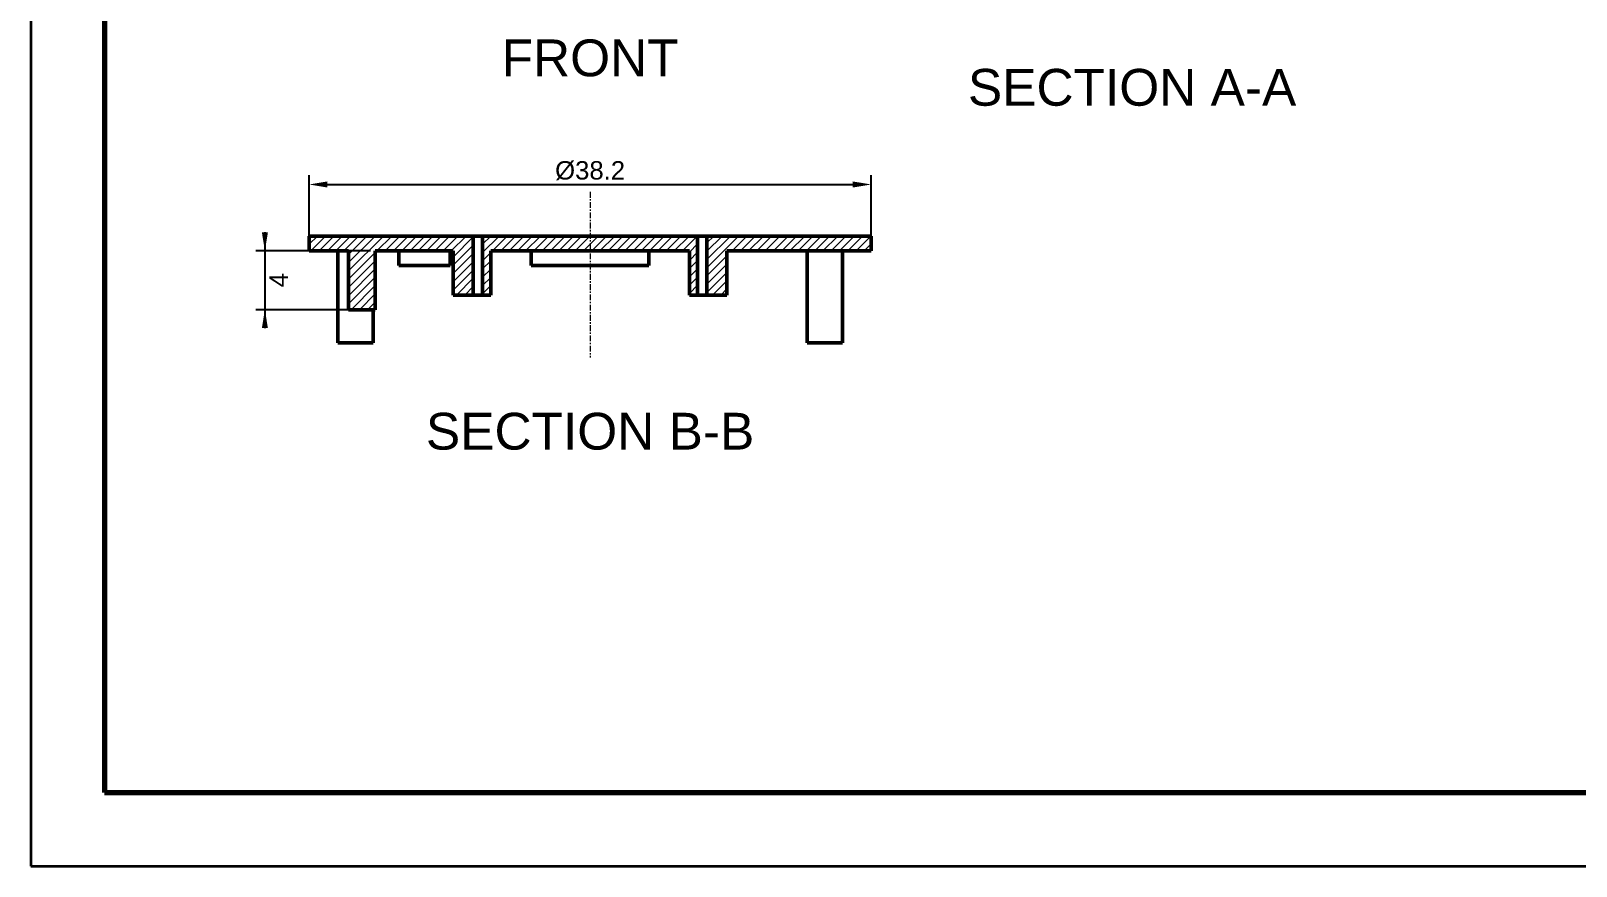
# Model space of a CAD drawing. Header units: millimetres. Extents: x 0 to 900, y 0 to 148.
# Drawn here: x 460 to 565, y 0 to 56.7 of the extents above; entities that cross this region are included whole.
import ezdxf
from ezdxf.enums import TextEntityAlignment as Align

# ---------------------------------------------------------------- set-up
doc = ezdxf.new("R2010")
doc.units = ezdxf.units.MM
doc.header["$LTSCALE"] = 0.125
doc.linetypes.add('CENTER', pattern=[5.08, 3.175, -0.635, 0.635, -0.635])
for name, color, linetype, lineweight in [('CENTER', 7, 'CENTER', 18), ('DIM', 7, 'Continuous', 18), ('FRAME', 7, 'Continuous', 70), ('SECTION_HATCH', 8, 'Continuous', 13), ('TEXT', 7, 'Continuous', 25), ('TITLE', 7, 'Continuous', 35), ('VISIBLE', 7, 'Continuous', 50)]:
    doc.layers.add(name, color=color, linetype=linetype, lineweight=lineweight)
doc.styles.add('LiberationSans', font='LiberationSans-Regular.ttf')
doc.dimstyles.new('ISO', dxfattribs={"dimscale": 0.5, "dimtxt": 2.5, "dimasz": 2.5, "dimexe": 1.25, "dimexo": 0.625, "dimtad": 1, "dimdsep": 46, "dimtxsty": 'LiberationSans', "dimcen": 0, "dimazin": 3, "dimtfac": 1, "dimtmove": 0, "dimatfit": 3})

msp = doc.modelspace()

# ---------------------------------------------------------------- hatches: boundary and pattern name
at = {"layer": 'SECTION_HATCH'}
h = msp.add_hatch(dxfattribs=at)
h.set_pattern_fill('ANSI31', scale=0.125)
h.paths.add_polyline_path([(478.9, 41.8), (478.9, 41.85), (478.9, 41.9), (478.9, 41.95), (478.9, 42), (478.9, 42.05), (478.9, 42.1), (478.9, 42.15), (478.9, 42.2), (478.9, 42.25), (478.9, 42.3), (478.9, 42.35), (478.9, 42.4), (478.9, 42.45), (478.9, 42.5), (478.9, 42.55), (478.9, 42.6), (478.9, 42.65), (478.9, 42.7), (478.9, 42.75), (478.9, 42.8), (478.95, 42.8), (479, 42.8), (479.05, 42.8), (479.1, 42.8), (479.15, 42.8), (479.2, 42.8), (479.25, 42.8), (479.3, 42.8), (479.35, 42.8), (479.4, 42.8), (479.45, 42.8), (479.5, 42.8), (479.55, 42.8), (479.6, 42.8), (479.65, 42.8), (479.7, 42.8), (479.75, 42.8), (479.8, 42.8), (479.85, 42.8), (479.9, 42.8), (479.95, 42.8), (480, 42.8), (480.05, 42.8), (480.1, 42.8), (480.15, 42.8), (480.2, 42.8), (480.25, 42.8), (480.3, 42.8), (480.351, 42.8), (480.401, 42.8), (480.451, 42.8), (480.501, 42.8), (480.551, 42.8), (480.601, 42.8), (480.651, 42.8), (480.701, 42.8), (480.751, 42.8), (480.801, 42.8), (480.851, 42.8), (480.901, 42.8), (480.951, 42.8), (481.001, 42.8), (481.051, 42.8), (481.101, 42.8), (481.151, 42.8), (481.201, 42.8), (481.251, 42.8), (481.301, 42.8), (481.351, 42.8), (481.401, 42.8), (481.451, 42.8), (481.501, 42.8), (481.551, 42.8), (481.601, 42.8), (481.651, 42.8), (481.701, 42.8), (481.751, 42.8), (481.801, 42.8), (481.851, 42.8), (481.901, 42.8), (481.951, 42.8), (482.001, 42.8), (482.051, 42.8), (482.101, 42.8), (482.151, 42.8), (482.201, 42.8), (482.251, 42.8), (482.301, 42.8), (482.351, 42.8), (482.401, 42.8), (482.451, 42.8), (482.501, 42.8), (482.551, 42.8), (482.601, 42.8), (482.651, 42.8), (482.701, 42.8), (482.751, 42.8), (482.801, 42.8), (482.851, 42.8), (482.901, 42.8), (482.951, 42.8), (483.001, 42.8), (483.051, 42.8), (483.101, 42.8), (483.151, 42.8), (483.201, 42.8), (483.251, 42.8), (483.301, 42.8), (483.351, 42.8), (483.401, 42.8), (483.451, 42.8), (483.501, 42.8), (483.551, 42.8), (483.601, 42.8), (483.651, 42.8), (483.701, 42.8), (483.751, 42.8), (483.801, 42.8), (483.851, 42.8), (483.901, 42.8), (483.951, 42.8), (484.001, 42.8), (484.051, 42.8), (484.101, 42.8), (484.151, 42.8), (484.201, 42.8), (484.251, 42.8), (484.301, 42.8), (484.351, 42.8), (484.401, 42.8), (484.451, 42.8), (484.501, 42.8), (484.551, 42.8), (484.601, 42.8), (484.651, 42.8), (484.701, 42.8), (484.751, 42.8), (484.801, 42.8), (484.851, 42.8), (484.901, 42.8), (484.951, 42.8), (485.001, 42.8), (485.051, 42.8), (485.101, 42.8), (485.151, 42.8), (485.201, 42.8), (485.252, 42.8), (485.302, 42.8), (485.352, 42.8), (485.402, 42.8), (485.452, 42.8), (485.502, 42.8), (485.552, 42.8), (485.602, 42.8), (485.652, 42.8), (485.702, 42.8), (485.752, 42.8), (485.802, 42.8), (485.852, 42.8), (485.902, 42.8), (485.952, 42.8), (486.002, 42.8), (486.052, 42.8), (486.102, 42.8), (486.152, 42.8), (486.202, 42.8), (486.252, 42.8), (486.302, 42.8), (486.352, 42.8), (486.402, 42.8), (486.452, 42.8), (486.502, 42.8), (486.552, 42.8), (486.602, 42.8), (486.652, 42.8), (486.702, 42.8), (486.752, 42.8), (486.802, 42.8), (486.852, 42.8), (486.902, 42.8), (486.952, 42.8), (487.002, 42.8), (487.052, 42.8), (487.102, 42.8), (487.152, 42.8), (487.202, 42.8), (487.252, 42.8), (487.302, 42.8), (487.352, 42.8), (487.402, 42.8), (487.452, 42.8), (487.502, 42.8), (487.552, 42.8), (487.602, 42.8), (487.652, 42.8), (487.702, 42.8), (487.752, 42.8), (487.802, 42.8), (487.852, 42.8), (487.902, 42.8), (487.952, 42.8), (488.002, 42.8), (488.052, 42.8), (488.102, 42.8), (488.152, 42.8), (488.202, 42.8), (488.252, 42.8), (488.302, 42.8), (488.352, 42.8), (488.402, 42.8), (488.452, 42.8), (488.502, 42.8), (488.552, 42.8), (488.602, 42.8), (488.652, 42.8), (488.702, 42.8), (488.752, 42.8), (488.802, 42.8), (488.852, 42.8), (488.902, 42.8), (488.952, 42.8), (489.002, 42.8), (489.052, 42.8), (489.102, 42.8), (489.152, 42.8), (489.202, 42.8), (489.252, 42.8), (489.302, 42.8), (489.352, 42.8), (489.402, 42.8), (489.452, 42.8), (489.502, 42.8), (489.552, 42.8), (489.602, 42.8), (489.652, 42.8), (489.702, 42.8), (489.752, 42.8), (489.802, 42.8), (489.852, 42.8), (489.902, 42.8), (489.952, 42.8), (490.002, 42.8), (490.052, 42.8), (490.064, 42.761), (490.064, 42.711), (490.064, 42.661), (490.064, 42.611), (490.064, 42.561), (490.064, 42.511), (490.064, 42.461), (490.064, 42.411), (490.064, 42.361), (490.064, 42.311), (490.064, 42.261), (490.064, 42.211), (490.064, 42.161), (490.064, 42.111), (490.064, 42.061), (490.064, 42.011), (490.064, 41.961), (490.064, 41.911), (490.064, 41.861), (490.064, 41.811), (490.064, 41.761), (490.064, 41.711), (490.064, 41.661), (490.064, 41.611), (490.064, 41.561), (490.064, 41.511), (490.064, 41.461), (490.064, 41.411), (490.064, 41.361), (490.064, 41.311), (490.064, 41.261), (490.064, 41.211), (490.064, 41.161), (490.064, 41.111), (490.064, 41.061), (490.064, 41.011), (490.064, 40.961), (490.064, 40.911), (490.064, 40.861), (490.064, 40.811), (490.064, 40.761), (490.064, 40.711), (490.064, 40.661), (490.064, 40.611), (490.064, 40.561), (490.064, 40.511), (490.064, 40.461), (490.064, 40.411), (490.064, 40.361), (490.064, 40.311), (490.064, 40.261), (490.064, 40.211), (490.064, 40.161), (490.064, 40.111), (490.064, 40.061), (490.064, 40.011), (490.064, 39.961), (490.064, 39.911), (490.064, 39.861), (490.064, 39.811), (490.064, 39.761), (490.064, 39.711), (490.064, 39.661), (490.064, 39.611), (490.064, 39.561), (490.064, 39.511), (490.064, 39.461), (490.064, 39.411), (490.064, 39.361), (490.064, 39.311), (490.064, 39.261), (490.064, 39.211), (490.064, 39.161), (490.064, 39.111), (490.064, 39.061), (490.064, 39.011), (490.064, 38.961), (490.064, 38.911), (490.064, 38.861), (490.064, 38.811), (490.035, 38.79), (489.985, 38.79), (489.935, 38.79), (489.885, 38.79), (489.834, 38.79), (489.784, 38.79), (489.734, 38.79), (489.684, 38.79), (489.634, 38.79), (489.584, 38.79), (489.534, 38.79), (489.484, 38.79), (489.434, 38.79), (489.384, 38.79), (489.334, 38.79), (489.284, 38.79), (489.234, 38.79), (489.184, 38.79), (489.134, 38.79), (489.084, 38.79), (489.034, 38.79), (488.984, 38.79), (488.934, 38.79), (488.884, 38.79), (488.834, 38.79), (488.784, 38.79), (488.734, 38.79), (488.7, 38.806), (488.7, 38.856), (488.7, 38.906), (488.7, 38.956), (488.7, 39.006), (488.7, 39.056), (488.7, 39.106), (488.7, 39.156), (488.7, 39.206), (488.7, 39.256), (488.7, 39.306), (488.7, 39.356), (488.7, 39.406), (488.7, 39.456), (488.7, 39.506), (488.7, 39.556), (488.7, 39.606), (488.7, 39.656), (488.7, 39.706), (488.7, 39.756), (488.7, 39.806), (488.7, 39.856), (488.7, 39.906), (488.7, 39.956), (488.7, 40.006), (488.7, 40.056), (488.7, 40.106), (488.7, 40.156), (488.7, 40.206), (488.7, 40.256), (488.7, 40.306), (488.7, 40.356), (488.7, 40.406), (488.7, 40.456), (488.7, 40.506), (488.7, 40.556), (488.7, 40.606), (488.7, 40.656), (488.7, 40.706), (488.7, 40.756), (488.7, 40.806), (488.7, 40.856), (488.7, 40.906), (488.7, 40.956), (488.7, 41.006), (488.7, 41.056), (488.7, 41.106), (488.7, 41.156), (488.7, 41.206), (488.7, 41.256), (488.7, 41.306), (488.7, 41.356), (488.7, 41.406), (488.7, 41.456), (488.7, 41.506), (488.7, 41.556), (488.7, 41.606), (488.7, 41.656), (488.7, 41.706), (488.7, 41.756), (488.694, 41.8), (488.644, 41.8), (488.594, 41.8), (488.544, 41.8), (488.494, 41.8), (488.444, 41.8), (488.394, 41.8), (488.344, 41.8), (488.294, 41.8), (488.244, 41.8), (488.194, 41.8), (488.144, 41.8), (488.094, 41.8), (488.044, 41.8), (487.994, 41.8), (487.943, 41.8), (487.893, 41.8), (487.843, 41.8), (487.793, 41.8), (487.743, 41.8), (487.693, 41.8), (487.643, 41.8), (487.593, 41.8), (487.543, 41.8), (487.493, 41.8), (487.443, 41.8), (487.393, 41.8), (487.343, 41.8), (487.293, 41.8), (487.243, 41.8), (487.193, 41.8), (487.143, 41.8), (487.093, 41.8), (487.043, 41.8), (486.993, 41.8), (486.943, 41.8), (486.893, 41.8), (486.843, 41.8), (486.793, 41.8), (486.743, 41.8), (486.693, 41.8), (486.643, 41.8), (486.593, 41.8), (486.543, 41.8), (486.493, 41.8), (486.443, 41.8), (486.393, 41.8), (486.343, 41.8), (486.293, 41.8), (486.243, 41.8), (486.193, 41.8), (486.143, 41.8), (486.093, 41.8), (486.043, 41.8), (485.993, 41.8), (485.943, 41.8), (485.893, 41.8), (485.843, 41.8), (485.793, 41.8), (485.743, 41.8), (485.693, 41.8), (485.643, 41.8), (485.593, 41.8), (485.543, 41.8), (485.493, 41.8), (485.443, 41.8), (485.393, 41.8), (485.343, 41.8), (485.293, 41.8), (485.243, 41.8), (485.193, 41.8), (485.143, 41.8), (485.093, 41.8), (485.043, 41.8), (484.993, 41.8), (484.943, 41.8), (484.893, 41.8), (484.843, 41.8), (484.793, 41.8), (484.743, 41.8), (484.693, 41.8), (484.643, 41.8), (484.593, 41.8), (484.543, 41.8), (484.493, 41.8), (484.443, 41.8), (484.393, 41.8), (484.343, 41.8), (484.293, 41.8), (484.243, 41.8), (484.193, 41.8), (484.143, 41.8), (484.093, 41.8), (484.043, 41.8), (483.993, 41.8), (483.943, 41.8), (483.893, 41.8), (483.843, 41.8), (483.793, 41.8), (483.743, 41.8), (483.693, 41.8), (483.643, 41.8), (483.593, 41.8), (483.543, 41.8), (483.493, 41.8), (483.443, 41.8), (483.4, 41.793), (483.4, 41.743), (483.4, 41.693), (483.4, 41.643), (483.4, 41.593), (483.4, 41.543), (483.4, 41.493), (483.4, 41.442), (483.4, 41.392), (483.4, 41.342), (483.4, 41.292), (483.4, 41.242), (483.4, 41.192), (483.4, 41.142), (483.4, 41.092), (483.4, 41.042), (483.4, 40.992), (483.4, 40.942), (483.4, 40.892), (483.4, 40.842), (483.4, 40.792), (483.4, 40.742), (483.4, 40.692), (483.4, 40.642), (483.4, 40.592), (483.4, 40.542), (483.4, 40.492), (483.4, 40.442), (483.4, 40.392), (483.4, 40.342), (483.4, 40.292), (483.4, 40.242), (483.4, 40.192), (483.4, 40.142), (483.4, 40.092), (483.4, 40.042), (483.4, 39.992), (483.4, 39.942), (483.4, 39.892), (483.4, 39.842), (483.4, 39.792), (483.4, 39.742), (483.4, 39.692), (483.4, 39.642), (483.4, 39.592), (483.4, 39.542), (483.4, 39.492), (483.4, 39.442), (483.4, 39.392), (483.4, 39.342), (483.4, 39.292), (483.4, 39.242), (483.4, 39.192), (483.4, 39.142), (483.4, 39.092), (483.4, 39.042), (483.4, 38.992), (483.4, 38.942), (483.4, 38.892), (483.4, 38.842), (483.4, 38.792), (483.4, 38.742), (483.4, 38.692), (483.4, 38.642), (483.4, 38.592), (483.4, 38.542), (483.4, 38.492), (483.4, 38.442), (483.4, 38.392), (483.4, 38.342), (483.4, 38.292), (483.4, 38.242), (483.4, 38.192), (483.4, 38.142), (483.4, 38.092), (483.4, 38.042), (483.4, 37.992), (483.4, 37.942), (483.4, 37.892), (483.4, 37.842), (483.397, 37.795), (483.347, 37.795), (483.297, 37.795), (483.247, 37.795), (483.197, 37.795), (483.147, 37.795), (483.097, 37.795), (483.047, 37.795), (482.997, 37.795), (482.947, 37.795), (482.897, 37.795), (482.847, 37.795), (482.797, 37.795), (482.747, 37.795), (482.697, 37.795), (482.647, 37.795), (482.597, 37.795), (482.547, 37.795), (482.497, 37.795), (482.447, 37.795), (482.397, 37.795), (482.347, 37.795), (482.297, 37.795), (482.247, 37.795), (482.196, 37.795), (482.146, 37.795), (482.096, 37.795), (482.046, 37.795), (481.996, 37.795), (481.946, 37.795), (481.896, 37.795), (481.846, 37.795), (481.796, 37.795), (481.746, 37.795), (481.696, 37.795), (481.646, 37.795), (481.596, 37.795), (481.585, 37.833), (481.585, 37.883), (481.585, 37.933), (481.585, 37.983), (481.585, 38.033), (481.585, 38.083), (481.585, 38.133), (481.585, 38.183), (481.585, 38.233), (481.585, 38.283), (481.585, 38.333), (481.585, 38.383), (481.585, 38.433), (481.585, 38.483), (481.585, 38.533), (481.585, 38.583), (481.585, 38.633), (481.585, 38.683), (481.585, 38.733), (481.585, 38.783), (481.585, 38.833), (481.585, 38.883), (481.585, 38.933), (481.585, 38.983), (481.585, 39.033), (481.585, 39.083), (481.585, 39.133), (481.585, 39.183), (481.585, 39.234), (481.585, 39.284), (481.585, 39.334), (481.585, 39.384), (481.585, 39.434), (481.585, 39.484), (481.585, 39.534), (481.585, 39.584), (481.585, 39.634), (481.585, 39.684), (481.585, 39.734), (481.585, 39.784), (481.585, 39.834), (481.585, 39.884), (481.585, 39.934), (481.585, 39.984), (481.585, 40.034), (481.585, 40.084), (481.585, 40.134), (481.585, 40.184), (481.585, 40.234), (481.585, 40.284), (481.585, 40.334), (481.585, 40.384), (481.585, 40.434), (481.585, 40.484), (481.585, 40.534), (481.585, 40.584), (481.585, 40.634), (481.585, 40.684), (481.585, 40.734), (481.585, 40.784), (481.585, 40.834), (481.585, 40.884), (481.585, 40.934), (481.585, 40.984), (481.585, 41.034), (481.585, 41.084), (481.585, 41.134), (481.585, 41.184), (481.585, 41.234), (481.585, 41.284), (481.585, 41.334), (481.585, 41.384), (481.585, 41.434), (481.585, 41.484), (481.585, 41.534), (481.585, 41.584), (481.585, 41.634), (481.585, 41.684), (481.585, 41.734), (481.585, 41.784), (481.551, 41.8), (481.501, 41.8), (481.451, 41.8), (481.401, 41.8), (481.351, 41.8), (481.3, 41.8), (481.25, 41.8), (481.2, 41.8), (481.15, 41.8), (481.1, 41.8), (481.05, 41.8), (481, 41.8), (480.95, 41.8), (480.9, 41.8), (480.85, 41.8), (480.8, 41.8), (480.75, 41.8), (480.7, 41.8), (480.65, 41.8), (480.6, 41.8), (480.55, 41.8), (480.5, 41.8), (480.45, 41.8), (480.4, 41.8), (480.35, 41.8), (480.3, 41.8), (480.25, 41.8), (480.2, 41.8), (480.15, 41.8), (480.1, 41.8), (480.05, 41.8), (480, 41.8), (479.95, 41.8), (479.9, 41.8), (479.85, 41.8), (479.8, 41.8), (479.75, 41.8), (479.7, 41.8), (479.65, 41.8), (479.6, 41.8), (479.55, 41.8), (479.5, 41.8), (479.45, 41.8), (479.4, 41.8), (479.35, 41.8), (479.3, 41.8), (479.25, 41.8), (479.2, 41.8), (479.15, 41.8), (479.1, 41.8), (479.05, 41.8), (479, 41.8), (478.95, 41.8)])
h = msp.add_hatch(dxfattribs=at)
h.set_pattern_fill('ANSI31', scale=0.125)
h.paths.add_polyline_path([(491.25, 41.8), (491.25, 41.75), (491.25, 41.7), (491.25, 41.65), (491.25, 41.6), (491.25, 41.55), (491.25, 41.5), (491.25, 41.45), (491.25, 41.4), (491.25, 41.35), (491.25, 41.3), (491.25, 41.25), (491.25, 41.2), (491.25, 41.15), (491.25, 41.1), (491.25, 41.05), (491.25, 41), (491.25, 40.95), (491.25, 40.9), (491.25, 40.85), (491.25, 40.8), (491.25, 40.75), (491.25, 40.7), (491.25, 40.65), (491.25, 40.6), (491.25, 40.55), (491.25, 40.5), (491.25, 40.45), (491.25, 40.4), (491.25, 40.35), (491.25, 40.3), (491.25, 40.25), (491.25, 40.2), (491.25, 40.15), (491.25, 40.1), (491.25, 40.05), (491.25, 40), (491.25, 39.95), (491.25, 39.9), (491.25, 39.85), (491.25, 39.8), (491.25, 39.75), (491.25, 39.7), (491.25, 39.65), (491.25, 39.6), (491.25, 39.55), (491.25, 39.5), (491.25, 39.45), (491.25, 39.4), (491.25, 39.35), (491.25, 39.3), (491.25, 39.25), (491.25, 39.2), (491.25, 39.15), (491.25, 39.1), (491.25, 39.05), (491.25, 39), (491.25, 38.95), (491.25, 38.9), (491.25, 38.85), (491.25, 38.8), (491.21, 38.79), (491.16, 38.79), (491.11, 38.79), (491.06, 38.79), (491.01, 38.79), (490.96, 38.79), (490.91, 38.79), (490.86, 38.79), (490.81, 38.79), (490.76, 38.79), (490.71, 38.79), (490.696, 38.827), (490.696, 38.877), (490.696, 38.927), (490.696, 38.977), (490.696, 39.027), (490.696, 39.077), (490.696, 39.127), (490.696, 39.177), (490.696, 39.227), (490.696, 39.277), (490.696, 39.327), (490.696, 39.377), (490.696, 39.427), (490.696, 39.477), (490.696, 39.527), (490.696, 39.577), (490.696, 39.627), (490.696, 39.677), (490.696, 39.727), (490.696, 39.777), (490.696, 39.827), (490.696, 39.877), (490.696, 39.927), (490.696, 39.977), (490.696, 40.027), (490.696, 40.077), (490.696, 40.127), (490.696, 40.177), (490.696, 40.227), (490.696, 40.277), (490.696, 40.327), (490.696, 40.377), (490.696, 40.427), (490.696, 40.477), (490.696, 40.527), (490.696, 40.577), (490.696, 40.627), (490.696, 40.677), (490.696, 40.727), (490.696, 40.777), (490.696, 40.827), (490.696, 40.877), (490.696, 40.927), (490.696, 40.977), (490.696, 41.027), (490.696, 41.077), (490.696, 41.127), (490.696, 41.177), (490.696, 41.227), (490.696, 41.277), (490.696, 41.327), (490.696, 41.377), (490.696, 41.427), (490.696, 41.477), (490.696, 41.527), (490.696, 41.577), (490.696, 41.627), (490.696, 41.677), (490.696, 41.727), (490.696, 41.777), (490.696, 41.827), (490.696, 41.877), (490.696, 41.927), (490.696, 41.977), (490.696, 42.027), (490.696, 42.077), (490.696, 42.127), (490.696, 42.177), (490.696, 42.227), (490.696, 42.277), (490.696, 42.327), (490.696, 42.377), (490.696, 42.427), (490.696, 42.477), (490.696, 42.527), (490.696, 42.577), (490.696, 42.627), (490.696, 42.677), (490.696, 42.727), (490.696, 42.777), (490.723, 42.8), (490.773, 42.8), (490.823, 42.8), (490.873, 42.8), (490.923, 42.8), (490.973, 42.8), (491.023, 42.8), (491.073, 42.8), (491.123, 42.8), (491.173, 42.8), (491.223, 42.8), (491.273, 42.8), (491.323, 42.8), (491.373, 42.8), (491.423, 42.8), (491.473, 42.8), (491.523, 42.8), (491.573, 42.8), (491.623, 42.8), (491.673, 42.8), (491.723, 42.8), (491.773, 42.8), (491.823, 42.8), (491.873, 42.8), (491.923, 42.8), (491.973, 42.8), (492.023, 42.8), (492.073, 42.8), (492.123, 42.8), (492.173, 42.8), (492.223, 42.8), (492.273, 42.8), (492.323, 42.8), (492.373, 42.8), (492.423, 42.8), (492.473, 42.8), (492.523, 42.8), (492.573, 42.8), (492.623, 42.8), (492.673, 42.8), (492.723, 42.8), (492.773, 42.8), (492.823, 42.8), (492.873, 42.8), (492.923, 42.8), (492.973, 42.8), (493.023, 42.8), (493.073, 42.8), (493.123, 42.8), (493.173, 42.8), (493.223, 42.8), (493.273, 42.8), (493.323, 42.8), (493.373, 42.8), (493.424, 42.8), (493.474, 42.8), (493.524, 42.8), (493.574, 42.8), (493.624, 42.8), (493.674, 42.8), (493.724, 42.8), (493.774, 42.8), (493.824, 42.8), (493.874, 42.8), (493.924, 42.8), (493.974, 42.8), (494.024, 42.8), (494.074, 42.8), (494.124, 42.8), (494.174, 42.8), (494.224, 42.8), (494.274, 42.8), (494.324, 42.8), (494.374, 42.8), (494.424, 42.8), (494.474, 42.8), (494.524, 42.8), (494.574, 42.8), (494.624, 42.8), (494.674, 42.8), (494.724, 42.8), (494.774, 42.8), (494.824, 42.8), (494.874, 42.8), (494.924, 42.8), (494.974, 42.8), (495.024, 42.8), (495.074, 42.8), (495.124, 42.8), (495.174, 42.8), (495.224, 42.8), (495.274, 42.8), (495.324, 42.8), (495.374, 42.8), (495.424, 42.8), (495.474, 42.8), (495.524, 42.8), (495.574, 42.8), (495.624, 42.8), (495.674, 42.8), (495.724, 42.8), (495.774, 42.8), (495.824, 42.8), (495.874, 42.8), (495.924, 42.8), (495.974, 42.8), (496.024, 42.8), (496.074, 42.8), (496.124, 42.8), (496.174, 42.8), (496.224, 42.8), (496.274, 42.8), (496.324, 42.8), (496.374, 42.8), (496.424, 42.8), (496.474, 42.8), (496.524, 42.8), (496.574, 42.8), (496.624, 42.8), (496.674, 42.8), (496.724, 42.8), (496.774, 42.8), (496.824, 42.8), (496.874, 42.8), (496.924, 42.8), (496.974, 42.8), (497.024, 42.8), (497.074, 42.8), (497.124, 42.8), (497.174, 42.8), (497.224, 42.8), (497.274, 42.8), (497.324, 42.8), (497.374, 42.8), (497.424, 42.8), (497.474, 42.8), (497.524, 42.8), (497.574, 42.8), (497.624, 42.8), (497.674, 42.8), (497.724, 42.8), (497.774, 42.8), (497.824, 42.8), (497.874, 42.8), (497.924, 42.8), (497.974, 42.8), (498.024, 42.8), (498.074, 42.8), (498.124, 42.8), (498.174, 42.8), (498.224, 42.8), (498.274, 42.8), (498.324, 42.8), (498.374, 42.8), (498.424, 42.8), (498.474, 42.8), (498.524, 42.8), (498.574, 42.8), (498.624, 42.8), (498.674, 42.8), (498.724, 42.8), (498.774, 42.8), (498.824, 42.8), (498.874, 42.8), (498.924, 42.8), (498.974, 42.8), (499.024, 42.8), (499.074, 42.8), (499.124, 42.8), (499.174, 42.8), (499.224, 42.8), (499.274, 42.8), (499.324, 42.8), (499.374, 42.8), (499.424, 42.8), (499.474, 42.8), (499.524, 42.8), (499.574, 42.8), (499.624, 42.8), (499.674, 42.8), (499.724, 42.8), (499.774, 42.8), (499.824, 42.8), (499.874, 42.8), (499.924, 42.8), (499.974, 42.8), (500.024, 42.8), (500.074, 42.8), (500.124, 42.8), (500.174, 42.8), (500.224, 42.8), (500.274, 42.8), (500.324, 42.8), (500.374, 42.8), (500.424, 42.8), (500.474, 42.8), (500.524, 42.8), (500.574, 42.8), (500.624, 42.8), (500.674, 42.8), (500.724, 42.8), (500.774, 42.8), (500.824, 42.8), (500.874, 42.8), (500.924, 42.8), (500.975, 42.8), (501.025, 42.8), (501.075, 42.8), (501.125, 42.8), (501.175, 42.8), (501.225, 42.8), (501.275, 42.8), (501.325, 42.8), (501.375, 42.8), (501.425, 42.8), (501.475, 42.8), (501.525, 42.8), (501.575, 42.8), (501.625, 42.8), (501.675, 42.8), (501.725, 42.8), (501.775, 42.8), (501.825, 42.8), (501.875, 42.8), (501.925, 42.8), (501.975, 42.8), (502.025, 42.8), (502.075, 42.8), (502.125, 42.8), (502.175, 42.8), (502.225, 42.8), (502.275, 42.8), (502.325, 42.8), (502.375, 42.8), (502.425, 42.8), (502.475, 42.8), (502.525, 42.8), (502.575, 42.8), (502.625, 42.8), (502.675, 42.8), (502.725, 42.8), (502.775, 42.8), (502.825, 42.8), (502.875, 42.8), (502.925, 42.8), (502.975, 42.8), (503.025, 42.8), (503.075, 42.8), (503.125, 42.8), (503.175, 42.8), (503.225, 42.8), (503.275, 42.8), (503.325, 42.8), (503.375, 42.8), (503.425, 42.8), (503.475, 42.8), (503.525, 42.8), (503.575, 42.8), (503.625, 42.8), (503.675, 42.8), (503.725, 42.8), (503.775, 42.8), (503.825, 42.8), (503.875, 42.8), (503.925, 42.8), (503.975, 42.8), (504.025, 42.8), (504.075, 42.8), (504.125, 42.8), (504.175, 42.8), (504.225, 42.8), (504.275, 42.8), (504.325, 42.8), (504.375, 42.8), (504.425, 42.8), (504.475, 42.8), (504.525, 42.8), (504.575, 42.8), (504.625, 42.8), (504.675, 42.8), (504.725, 42.8), (504.775, 42.8), (504.825, 42.8), (504.875, 42.8), (504.925, 42.8), (504.975, 42.8), (505.025, 42.8), (505.075, 42.8), (505.125, 42.8), (505.175, 42.8), (505.225, 42.8), (505.275, 42.8), (505.304, 42.779), (505.304, 42.729), (505.304, 42.679), (505.304, 42.629), (505.304, 42.579), (505.304, 42.529), (505.304, 42.479), (505.304, 42.429), (505.304, 42.379), (505.304, 42.329), (505.304, 42.279), (505.304, 42.229), (505.304, 42.179), (505.304, 42.129), (505.304, 42.079), (505.304, 42.029), (505.304, 41.979), (505.304, 41.929), (505.304, 41.879), (505.304, 41.829), (505.304, 41.779), (505.304, 41.729), (505.304, 41.679), (505.304, 41.629), (505.304, 41.579), (505.304, 41.529), (505.304, 41.479), (505.304, 41.429), (505.304, 41.379), (505.304, 41.329), (505.304, 41.279), (505.304, 41.229), (505.304, 41.179), (505.304, 41.129), (505.304, 41.079), (505.304, 41.029), (505.304, 40.979), (505.304, 40.929), (505.304, 40.879), (505.304, 40.829), (505.304, 40.779), (505.304, 40.729), (505.304, 40.679), (505.304, 40.629), (505.304, 40.579), (505.304, 40.529), (505.304, 40.479), (505.304, 40.429), (505.304, 40.379), (505.304, 40.329), (505.304, 40.279), (505.304, 40.229), (505.304, 40.179), (505.304, 40.129), (505.304, 40.078), (505.304, 40.028), (505.304, 39.978), (505.304, 39.928), (505.304, 39.878), (505.304, 39.828), (505.304, 39.778), (505.304, 39.728), (505.304, 39.678), (505.304, 39.628), (505.304, 39.578), (505.304, 39.528), (505.304, 39.478), (505.304, 39.428), (505.304, 39.378), (505.304, 39.328), (505.304, 39.278), (505.304, 39.228), (505.304, 39.178), (505.304, 39.128), (505.304, 39.078), (505.304, 39.028), (505.304, 38.978), (505.304, 38.928), (505.304, 38.878), (505.304, 38.828), (505.292, 38.79), (505.242, 38.79), (505.192, 38.79), (505.142, 38.79), (505.092, 38.79), (505.042, 38.79), (504.992, 38.79), (504.942, 38.79), (504.892, 38.79), (504.842, 38.79), (504.792, 38.79), (504.75, 38.798), (504.75, 38.848), (504.75, 38.898), (504.75, 38.948), (504.75, 38.998), (504.75, 39.048), (504.75, 39.098), (504.75, 39.148), (504.75, 39.198), (504.75, 39.248), (504.75, 39.298), (504.75, 39.348), (504.75, 39.398), (504.75, 39.448), (504.75, 39.498), (504.75, 39.548), (504.75, 39.598), (504.75, 39.648), (504.75, 39.698), (504.75, 39.748), (504.75, 39.798), (504.75, 39.848), (504.75, 39.898), (504.75, 39.948), (504.75, 39.998), (504.75, 40.048), (504.75, 40.098), (504.75, 40.148), (504.75, 40.198), (504.75, 40.248), (504.75, 40.298), (504.75, 40.348), (504.75, 40.398), (504.75, 40.448), (504.75, 40.498), (504.75, 40.548), (504.75, 40.598), (504.75, 40.648), (504.75, 40.698), (504.75, 40.748), (504.75, 40.798), (504.75, 40.848), (504.75, 40.898), (504.75, 40.948), (504.75, 40.998), (504.75, 41.048), (504.75, 41.098), (504.75, 41.148), (504.75, 41.198), (504.75, 41.248), (504.75, 41.298), (504.75, 41.348), (504.75, 41.398), (504.75, 41.448), (504.75, 41.498), (504.75, 41.548), (504.75, 41.598), (504.75, 41.648), (504.75, 41.698), (504.75, 41.748), (504.75, 41.798), (504.702, 41.8), (504.652, 41.8), (504.602, 41.8), (504.552, 41.8), (504.502, 41.8), (504.452, 41.8), (504.402, 41.8), (504.352, 41.8), (504.302, 41.8), (504.252, 41.8), (504.202, 41.8), (504.152, 41.8), (504.102, 41.8), (504.052, 41.8), (504.002, 41.8), (503.952, 41.8), (503.902, 41.8), (503.852, 41.8), (503.802, 41.8), (503.752, 41.8), (503.702, 41.8), (503.652, 41.8), (503.602, 41.8), (503.552, 41.8), (503.502, 41.8), (503.452, 41.8), (503.402, 41.8), (503.352, 41.8), (503.302, 41.8), (503.252, 41.8), (503.202, 41.8), (503.152, 41.8), (503.102, 41.8), (503.052, 41.8), (503.002, 41.8), (502.952, 41.8), (502.902, 41.8), (502.852, 41.8), (502.802, 41.8), (502.752, 41.8), (502.702, 41.8), (502.652, 41.8), (502.602, 41.8), (502.551, 41.8), (502.501, 41.8), (502.451, 41.8), (502.401, 41.8), (502.351, 41.8), (502.301, 41.8), (502.251, 41.8), (502.201, 41.8), (502.151, 41.8), (502.101, 41.8), (502.051, 41.8), (502.001, 41.8), (501.951, 41.8), (501.901, 41.8), (501.851, 41.8), (501.801, 41.8), (501.751, 41.8), (501.701, 41.8), (501.651, 41.8), (501.601, 41.8), (501.551, 41.8), (501.501, 41.8), (501.451, 41.8), (501.401, 41.8), (501.351, 41.8), (501.301, 41.8), (501.251, 41.8), (501.201, 41.8), (501.151, 41.8), (501.101, 41.8), (501.051, 41.8), (501.001, 41.8), (500.951, 41.8), (500.901, 41.8), (500.851, 41.8), (500.801, 41.8), (500.751, 41.8), (500.701, 41.8), (500.651, 41.8), (500.601, 41.8), (500.551, 41.8), (500.501, 41.8), (500.451, 41.8), (500.401, 41.8), (500.351, 41.8), (500.301, 41.8), (500.251, 41.8), (500.201, 41.8), (500.151, 41.8), (500.101, 41.8), (500.051, 41.8), (500.001, 41.8), (499.951, 41.8), (499.901, 41.8), (499.851, 41.8), (499.801, 41.8), (499.751, 41.8), (499.701, 41.8), (499.651, 41.8), (499.601, 41.8), (499.551, 41.8), (499.501, 41.8), (499.451, 41.8), (499.401, 41.8), (499.351, 41.8), (499.301, 41.8), (499.251, 41.8), (499.201, 41.8), (499.151, 41.8), (499.101, 41.8), (499.051, 41.8), (499.001, 41.8), (498.951, 41.8), (498.901, 41.8), (498.851, 41.8), (498.801, 41.8), (498.751, 41.8), (498.701, 41.8), (498.651, 41.8), (498.601, 41.8), (498.551, 41.8), (498.501, 41.8), (498.451, 41.8), (498.401, 41.8), (498.351, 41.8), (498.301, 41.8), (498.251, 41.8), (498.201, 41.8), (498.151, 41.8), (498.101, 41.8), (498.051, 41.8), (498.001, 41.8), (497.951, 41.8), (497.901, 41.8), (497.851, 41.8), (497.801, 41.8), (497.751, 41.8), (497.701, 41.8), (497.651, 41.8), (497.601, 41.8), (497.551, 41.8), (497.501, 41.8), (497.451, 41.8), (497.401, 41.8), (497.351, 41.8), (497.301, 41.8), (497.251, 41.8), (497.201, 41.8), (497.151, 41.8), (497.101, 41.8), (497.051, 41.8), (497.001, 41.8), (496.951, 41.8), (496.901, 41.8), (496.851, 41.8), (496.801, 41.8), (496.751, 41.8), (496.701, 41.8), (496.651, 41.8), (496.601, 41.8), (496.551, 41.8), (496.501, 41.8), (496.451, 41.8), (496.401, 41.8), (496.351, 41.8), (496.301, 41.8), (496.251, 41.8), (496.201, 41.8), (496.151, 41.8), (496.101, 41.8), (496.051, 41.8), (496.001, 41.8), (495.951, 41.8), (495.901, 41.8), (495.851, 41.8), (495.801, 41.8), (495.751, 41.8), (495.701, 41.8), (495.651, 41.8), (495.601, 41.8), (495.551, 41.8), (495.501, 41.8), (495.451, 41.8), (495.401, 41.8), (495.351, 41.8), (495.301, 41.8), (495.251, 41.8), (495.201, 41.8), (495.151, 41.8), (495.101, 41.8), (495.051, 41.8), (495, 41.8), (494.95, 41.8), (494.9, 41.8), (494.85, 41.8), (494.8, 41.8), (494.75, 41.8), (494.7, 41.8), (494.65, 41.8), (494.6, 41.8), (494.55, 41.8), (494.5, 41.8), (494.45, 41.8), (494.4, 41.8), (494.35, 41.8), (494.3, 41.8), (494.25, 41.8), (494.2, 41.8), (494.15, 41.8), (494.1, 41.8), (494.05, 41.8), (494, 41.8), (493.95, 41.8), (493.9, 41.8), (493.85, 41.8), (493.8, 41.8), (493.75, 41.8), (493.7, 41.8), (493.65, 41.8), (493.6, 41.8), (493.55, 41.8), (493.5, 41.8), (493.45, 41.8), (493.4, 41.8), (493.35, 41.8), (493.3, 41.8), (493.25, 41.8), (493.2, 41.8), (493.15, 41.8), (493.1, 41.8), (493.05, 41.8), (493, 41.8), (492.95, 41.8), (492.9, 41.8), (492.85, 41.8), (492.8, 41.8), (492.75, 41.8), (492.7, 41.8), (492.65, 41.8), (492.6, 41.8), (492.55, 41.8), (492.5, 41.8), (492.45, 41.8), (492.4, 41.8), (492.35, 41.8), (492.3, 41.8), (492.25, 41.8), (492.2, 41.8), (492.15, 41.8), (492.1, 41.8), (492.05, 41.8), (492, 41.8), (491.95, 41.8), (491.9, 41.8), (491.85, 41.8), (491.8, 41.8), (491.75, 41.8), (491.7, 41.8), (491.65, 41.8), (491.6, 41.8), (491.55, 41.8), (491.5, 41.8), (491.45, 41.8), (491.4, 41.8), (491.35, 41.8), (491.3, 41.8)])
h = msp.add_hatch(dxfattribs=at)
h.set_pattern_fill('ANSI31', scale=0.125)
h.paths.add_polyline_path([(507.3, 41.8), (507.3, 41.75), (507.3, 41.7), (507.3, 41.65), (507.3, 41.6), (507.3, 41.55), (507.3, 41.5), (507.3, 41.449), (507.3, 41.399), (507.3, 41.349), (507.3, 41.299), (507.3, 41.249), (507.3, 41.199), (507.3, 41.149), (507.3, 41.099), (507.3, 41.049), (507.3, 40.999), (507.3, 40.949), (507.3, 40.899), (507.3, 40.848), (507.3, 40.798), (507.3, 40.748), (507.3, 40.698), (507.3, 40.648), (507.3, 40.598), (507.3, 40.548), (507.3, 40.498), (507.3, 40.448), (507.3, 40.398), (507.3, 40.348), (507.3, 40.298), (507.3, 40.248), (507.3, 40.197), (507.3, 40.147), (507.3, 40.097), (507.3, 40.047), (507.3, 39.997), (507.3, 39.947), (507.3, 39.897), (507.3, 39.847), (507.3, 39.797), (507.3, 39.747), (507.3, 39.697), (507.3, 39.647), (507.3, 39.597), (507.3, 39.546), (507.3, 39.496), (507.3, 39.446), (507.3, 39.396), (507.3, 39.346), (507.3, 39.296), (507.3, 39.246), (507.3, 39.196), (507.3, 39.146), (507.3, 39.096), (507.3, 39.046), (507.3, 38.996), (507.3, 38.945), (507.3, 38.895), (507.3, 38.845), (507.3, 38.795), (507.255, 38.79), (507.205, 38.79), (507.155, 38.79), (507.105, 38.79), (507.055, 38.79), (507.005, 38.79), (506.955, 38.79), (506.905, 38.79), (506.855, 38.79), (506.804, 38.79), (506.754, 38.79), (506.704, 38.79), (506.654, 38.79), (506.604, 38.79), (506.554, 38.79), (506.504, 38.79), (506.454, 38.79), (506.404, 38.79), (506.354, 38.79), (506.304, 38.79), (506.254, 38.79), (506.204, 38.79), (506.153, 38.79), (506.103, 38.79), (506.053, 38.79), (506.003, 38.79), (505.953, 38.79), (505.936, 38.823), (505.936, 38.873), (505.936, 38.923), (505.936, 38.973), (505.936, 39.023), (505.936, 39.073), (505.936, 39.123), (505.936, 39.174), (505.936, 39.224), (505.936, 39.274), (505.936, 39.324), (505.936, 39.374), (505.936, 39.424), (505.936, 39.474), (505.936, 39.524), (505.936, 39.574), (505.936, 39.624), (505.936, 39.674), (505.936, 39.724), (505.936, 39.775), (505.936, 39.825), (505.936, 39.875), (505.936, 39.925), (505.936, 39.975), (505.936, 40.025), (505.936, 40.075), (505.936, 40.125), (505.936, 40.175), (505.936, 40.225), (505.936, 40.275), (505.936, 40.325), (505.936, 40.375), (505.936, 40.426), (505.936, 40.476), (505.936, 40.526), (505.936, 40.576), (505.936, 40.626), (505.936, 40.676), (505.936, 40.726), (505.936, 40.776), (505.936, 40.826), (505.936, 40.876), (505.936, 40.926), (505.936, 40.976), (505.936, 41.026), (505.936, 41.077), (505.936, 41.127), (505.936, 41.177), (505.936, 41.227), (505.936, 41.277), (505.936, 41.327), (505.936, 41.377), (505.936, 41.427), (505.936, 41.477), (505.936, 41.527), (505.936, 41.577), (505.936, 41.627), (505.936, 41.678), (505.936, 41.728), (505.936, 41.778), (505.936, 41.828), (505.936, 41.878), (505.936, 41.928), (505.936, 41.978), (505.936, 42.028), (505.936, 42.078), (505.936, 42.128), (505.936, 42.178), (505.936, 42.228), (505.936, 42.278), (505.936, 42.329), (505.936, 42.379), (505.936, 42.429), (505.936, 42.479), (505.936, 42.529), (505.936, 42.579), (505.936, 42.629), (505.936, 42.679), (505.936, 42.729), (505.936, 42.779), (505.965, 42.8), (506.015, 42.8), (506.066, 42.8), (506.116, 42.8), (506.166, 42.8), (506.216, 42.8), (506.266, 42.8), (506.316, 42.8), (506.366, 42.8), (506.416, 42.8), (506.466, 42.8), (506.516, 42.8), (506.566, 42.8), (506.616, 42.8), (506.667, 42.8), (506.717, 42.8), (506.767, 42.8), (506.817, 42.8), (506.867, 42.8), (506.917, 42.8), (506.967, 42.8), (507.017, 42.8), (507.067, 42.8), (507.117, 42.8), (507.167, 42.8), (507.217, 42.8), (507.267, 42.8), (507.318, 42.8), (507.368, 42.8), (507.418, 42.8), (507.468, 42.8), (507.518, 42.8), (507.568, 42.8), (507.618, 42.8), (507.668, 42.8), (507.718, 42.8), (507.768, 42.8), (507.818, 42.8), (507.868, 42.8), (507.918, 42.8), (507.969, 42.8), (508.019, 42.8), (508.069, 42.8), (508.119, 42.8), (508.169, 42.8), (508.219, 42.8), (508.269, 42.8), (508.319, 42.8), (508.369, 42.8), (508.419, 42.8), (508.469, 42.8), (508.519, 42.8), (508.57, 42.8), (508.62, 42.8), (508.67, 42.8), (508.72, 42.8), (508.77, 42.8), (508.82, 42.8), (508.87, 42.8), (508.92, 42.8), (508.97, 42.8), (509.02, 42.8), (509.07, 42.8), (509.12, 42.8), (509.17, 42.8), (509.221, 42.8), (509.271, 42.8), (509.321, 42.8), (509.371, 42.8), (509.421, 42.8), (509.471, 42.8), (509.521, 42.8), (509.571, 42.8), (509.621, 42.8), (509.671, 42.8), (509.721, 42.8), (509.771, 42.8), (509.821, 42.8), (509.872, 42.8), (509.922, 42.8), (509.972, 42.8), (510.022, 42.8), (510.072, 42.8), (510.122, 42.8), (510.172, 42.8), (510.222, 42.8), (510.272, 42.8), (510.322, 42.8), (510.372, 42.8), (510.422, 42.8), (510.473, 42.8), (510.523, 42.8), (510.573, 42.8), (510.623, 42.8), (510.673, 42.8), (510.723, 42.8), (510.773, 42.8), (510.823, 42.8), (510.873, 42.8), (510.923, 42.8), (510.973, 42.8), (511.023, 42.8), (511.073, 42.8), (511.124, 42.8), (511.174, 42.8), (511.224, 42.8), (511.274, 42.8), (511.324, 42.8), (511.374, 42.8), (511.424, 42.8), (511.474, 42.8), (511.524, 42.8), (511.574, 42.8), (511.624, 42.8), (511.674, 42.8), (511.724, 42.8), (511.775, 42.8), (511.825, 42.8), (511.875, 42.8), (511.925, 42.8), (511.975, 42.8), (512.025, 42.8), (512.075, 42.8), (512.125, 42.8), (512.175, 42.8), (512.225, 42.8), (512.275, 42.8), (512.325, 42.8), (512.376, 42.8), (512.426, 42.8), (512.476, 42.8), (512.526, 42.8), (512.576, 42.8), (512.626, 42.8), (512.676, 42.8), (512.726, 42.8), (512.776, 42.8), (512.826, 42.8), (512.876, 42.8), (512.926, 42.8), (512.976, 42.8), (513.027, 42.8), (513.077, 42.8), (513.127, 42.8), (513.177, 42.8), (513.227, 42.8), (513.277, 42.8), (513.327, 42.8), (513.377, 42.8), (513.427, 42.8), (513.477, 42.8), (513.527, 42.8), (513.577, 42.8), (513.627, 42.8), (513.678, 42.8), (513.728, 42.8), (513.778, 42.8), (513.828, 42.8), (513.878, 42.8), (513.928, 42.8), (513.978, 42.8), (514.028, 42.8), (514.078, 42.8), (514.128, 42.8), (514.178, 42.8), (514.228, 42.8), (514.279, 42.8), (514.329, 42.8), (514.379, 42.8), (514.429, 42.8), (514.479, 42.8), (514.529, 42.8), (514.579, 42.8), (514.629, 42.8), (514.679, 42.8), (514.729, 42.8), (514.779, 42.8), (514.829, 42.8), (514.879, 42.8), (514.93, 42.8), (514.98, 42.8), (515.03, 42.8), (515.08, 42.8), (515.13, 42.8), (515.18, 42.8), (515.23, 42.8), (515.28, 42.8), (515.33, 42.8), (515.38, 42.8), (515.43, 42.8), (515.48, 42.8), (515.53, 42.8), (515.581, 42.8), (515.631, 42.8), (515.681, 42.8), (515.731, 42.8), (515.781, 42.8), (515.831, 42.8), (515.881, 42.8), (515.931, 42.8), (515.981, 42.8), (516.031, 42.8), (516.081, 42.8), (516.131, 42.8), (516.182, 42.8), (516.232, 42.8), (516.282, 42.8), (516.332, 42.8), (516.382, 42.8), (516.432, 42.8), (516.482, 42.8), (516.532, 42.8), (516.582, 42.8), (516.632, 42.8), (516.682, 42.8), (516.732, 42.8), (516.782, 42.8), (516.833, 42.8), (516.883, 42.8), (516.933, 42.8), (516.983, 42.8), (517.033, 42.8), (517.083, 42.8), (517.1, 42.767), (517.1, 42.717), (517.1, 42.667), (517.1, 42.617), (517.1, 42.567), (517.1, 42.517), (517.1, 42.467), (517.1, 42.416), (517.1, 42.366), (517.1, 42.316), (517.1, 42.266), (517.1, 42.216), (517.1, 42.166), (517.1, 42.116), (517.1, 42.066), (517.1, 42.016), (517.1, 41.966), (517.1, 41.916), (517.1, 41.866), (517.1, 41.815), (517.065, 41.8), (517.015, 41.8), (516.965, 41.8), (516.915, 41.8), (516.865, 41.8), (516.815, 41.8), (516.765, 41.8), (516.715, 41.8), (516.665, 41.8), (516.615, 41.8), (516.565, 41.8), (516.515, 41.8), (516.464, 41.8), (516.414, 41.8), (516.364, 41.8), (516.314, 41.8), (516.264, 41.8), (516.214, 41.8), (516.164, 41.8), (516.114, 41.8), (516.064, 41.8), (516.014, 41.8), (515.964, 41.8), (515.914, 41.8), (515.864, 41.8), (515.813, 41.8), (515.763, 41.8), (515.713, 41.8), (515.663, 41.8), (515.613, 41.8), (515.563, 41.8), (515.513, 41.8), (515.463, 41.8), (515.413, 41.8), (515.363, 41.8), (515.313, 41.8), (515.263, 41.8), (515.212, 41.8), (515.162, 41.8), (515.112, 41.8), (515.062, 41.8), (515.012, 41.8), (514.962, 41.8), (514.912, 41.8), (514.862, 41.8), (514.812, 41.8), (514.762, 41.8), (514.712, 41.8), (514.662, 41.8), (514.612, 41.8), (514.561, 41.8), (514.511, 41.8), (514.461, 41.8), (514.411, 41.8), (514.361, 41.8), (514.311, 41.8), (514.261, 41.8), (514.211, 41.8), (514.161, 41.8), (514.111, 41.8), (514.061, 41.8), (514.011, 41.8), (513.961, 41.8), (513.91, 41.8), (513.86, 41.8), (513.81, 41.8), (513.76, 41.8), (513.71, 41.8), (513.66, 41.8), (513.61, 41.8), (513.56, 41.8), (513.51, 41.8), (513.46, 41.8), (513.41, 41.8), (513.36, 41.8), (513.309, 41.8), (513.259, 41.8), (513.209, 41.8), (513.159, 41.8), (513.109, 41.8), (513.059, 41.8), (513.009, 41.8), (512.959, 41.8), (512.909, 41.8), (512.859, 41.8), (512.809, 41.8), (512.759, 41.8), (512.709, 41.8), (512.658, 41.8), (512.608, 41.8), (512.558, 41.8), (512.508, 41.8), (512.458, 41.8), (512.408, 41.8), (512.358, 41.8), (512.308, 41.8), (512.258, 41.8), (512.208, 41.8), (512.158, 41.8), (512.108, 41.8), (512.058, 41.8), (512.007, 41.8), (511.957, 41.8), (511.907, 41.8), (511.857, 41.8), (511.807, 41.8), (511.757, 41.8), (511.707, 41.8), (511.657, 41.8), (511.607, 41.8), (511.557, 41.8), (511.507, 41.8), (511.457, 41.8), (511.406, 41.8), (511.356, 41.8), (511.306, 41.8), (511.256, 41.8), (511.206, 41.8), (511.156, 41.8), (511.106, 41.8), (511.056, 41.8), (511.006, 41.8), (510.956, 41.8), (510.906, 41.8), (510.856, 41.8), (510.806, 41.8), (510.755, 41.8), (510.705, 41.8), (510.655, 41.8), (510.605, 41.8), (510.555, 41.8), (510.505, 41.8), (510.455, 41.8), (510.405, 41.8), (510.355, 41.8), (510.305, 41.8), (510.255, 41.8), (510.205, 41.8), (510.155, 41.8), (510.104, 41.8), (510.054, 41.8), (510.004, 41.8), (509.954, 41.8), (509.904, 41.8), (509.854, 41.8), (509.804, 41.8), (509.754, 41.8), (509.704, 41.8), (509.654, 41.8), (509.604, 41.8), (509.554, 41.8), (509.503, 41.8), (509.453, 41.8), (509.403, 41.8), (509.353, 41.8), (509.303, 41.8), (509.253, 41.8), (509.203, 41.8), (509.153, 41.8), (509.103, 41.8), (509.053, 41.8), (509.003, 41.8), (508.953, 41.8), (508.903, 41.8), (508.852, 41.8), (508.802, 41.8), (508.752, 41.8), (508.702, 41.8), (508.652, 41.8), (508.602, 41.8), (508.552, 41.8), (508.502, 41.8), (508.452, 41.8), (508.402, 41.8), (508.352, 41.8), (508.302, 41.8), (508.252, 41.8), (508.201, 41.8), (508.151, 41.8), (508.101, 41.8), (508.051, 41.8), (508.001, 41.8), (507.951, 41.8), (507.901, 41.8), (507.851, 41.8), (507.801, 41.8), (507.751, 41.8), (507.701, 41.8), (507.651, 41.8), (507.6, 41.8), (507.55, 41.8), (507.5, 41.8), (507.45, 41.8), (507.4, 41.8), (507.35, 41.8)])

# ---------------------------------------------------------------- linework, layer by layer
at = {"layer": 'CENTER'}
msp.add_line((498, 45.8), (498, 34.54), dxfattribs=at)
at = {"layer": 'FRAME'}
msp.add_lwpolyline([(465, 5), (665, 5), (665, 143.5), (465, 143.5)], close=True, dxfattribs=at)
at = {"layer": 'TITLE'}
msp.add_lwpolyline([(460, 0), (670, 0), (670, 148.5), (460, 148.5)], close=True, dxfattribs=at)
at = {"layer": 'VISIBLE'}
for p, q in [((478.9, 42.8), (490.064, 42.8)), ((478.9, 42.8), (478.9, 41.8)), ((490.064, 42.8), (490.064, 38.79)), ((490.696, 42.8), (505.304, 42.8)), ((490.696, 42.8), (490.696, 38.79)), ((505.304, 42.8), (505.304, 38.79)), ((505.936, 42.8), (517.1, 42.8)), ((505.936, 42.8), (505.936, 38.79)), ((517.1, 42.8), (517.1, 41.8)), ((478.9, 41.8), (481.585, 41.8)), ((480.849, 41.8), (480.849, 35.54)), ((481.585, 37.795), (481.585, 41.8)), ((483.4, 37.795), (483.4, 41.8)), ((483.4, 41.8), (488.7, 41.8)), ((485, 41.8), (485, 40.8)), ((488.5, 41.8), (488.7, 41.8)), ((488.5, 41.8), (488.5, 40.8)), ((488.7, 38.79), (488.7, 41.8)), ((488.7, 40.8), (488.7, 41.8)), ((491.25, 41.8), (504.75, 41.8)), ((491.25, 38.79), (491.25, 41.8)), ((494, 41.8), (494, 40.79)), ((502, 41.8), (502, 40.79)), ((504.75, 38.79), (504.75, 41.8)), ((507.3, 41.8), (517.1, 41.8)), ((507.3, 41.8), (507.3, 40.8)), ((507.3, 38.79), (507.3, 41.8)), ((507.913, 41.8), (507.3, 41.8)), ((512.751, 41.8), (512.751, 35.54)), ((515.151, 41.8), (515.151, 35.54)), ((485, 40.8), (488.5, 40.8)), ((494, 40.79), (502, 40.79)), ((488.7, 38.79), (490.064, 38.79)), ((490.696, 38.79), (491.25, 38.79)), ((504.75, 38.79), (505.304, 38.79)), ((505.936, 38.79), (507.3, 38.79)), ((481.585, 37.795), (483.4, 37.795)), ((483.249, 37.795), (483.249, 35.54))]:
    msp.add_line(p, q, dxfattribs=at)
for points in [[(490.064, 42.8), (490.143, 42.8), (490.222, 42.8), (490.301, 42.8), (490.38, 42.8), (490.459, 42.8), (490.538, 42.8), (490.617, 42.8), (490.696, 42.8)], [(505.304, 42.8), (505.383, 42.8), (505.462, 42.8), (505.541, 42.8), (505.62, 42.8), (505.699, 42.8), (505.778, 42.8), (505.857, 42.8), (505.936, 42.8)], [(480.849, 41.8), (480.746, 41.8), (480.644, 41.8), (480.541, 41.8), (480.439, 41.8), (480.336, 41.8), (480.234, 41.8), (480.131, 41.8), (480.028, 41.8), (479.926, 41.8), (479.823, 41.8), (479.721, 41.8), (479.618, 41.8), (479.515, 41.8), (479.413, 41.8), (479.31, 41.8), (479.208, 41.8), (479.105, 41.8), (479.003, 41.8), (478.9, 41.8)], [(481.585, 41.8), (481.493, 41.8), (481.401, 41.8), (481.309, 41.8), (481.217, 41.8), (481.125, 41.8), (481.033, 41.8), (480.941, 41.8), (480.849, 41.8)], [(490.064, 38.79), (490.143, 38.79), (490.222, 38.79), (490.301, 38.79), (490.38, 38.79), (490.459, 38.79), (490.538, 38.79), (490.617, 38.79), (490.696, 38.79)], [(505.304, 38.79), (505.383, 38.79), (505.462, 38.79), (505.541, 38.79), (505.62, 38.79), (505.699, 38.79), (505.778, 38.79), (505.857, 38.79), (505.936, 38.79)], [(483.249, 35.54), (483.145, 35.54), (483.04, 35.54), (482.936, 35.54), (482.832, 35.54), (482.727, 35.54), (482.623, 35.54), (482.519, 35.54), (482.414, 35.54), (482.31, 35.54), (482.206, 35.54), (482.101, 35.54), (481.997, 35.54), (481.892, 35.54), (481.788, 35.54), (481.684, 35.54), (481.579, 35.54), (481.475, 35.54), (481.371, 35.54), (481.266, 35.54), (481.162, 35.54), (481.058, 35.54), (480.953, 35.54), (480.849, 35.54)], [(515.151, 35.54), (515.047, 35.54), (514.942, 35.54), (514.838, 35.54), (514.734, 35.54), (514.629, 35.54), (514.525, 35.54), (514.421, 35.54), (514.316, 35.54), (514.212, 35.54), (514.108, 35.54), (514.003, 35.54), (513.899, 35.54), (513.794, 35.54), (513.69, 35.54), (513.586, 35.54), (513.481, 35.54), (513.377, 35.54), (513.273, 35.54), (513.168, 35.54), (513.064, 35.54), (512.96, 35.54), (512.855, 35.54), (512.751, 35.54)]]:
    msp.add_lwpolyline(points, dxfattribs=at)

# ---------------------------------------------------------------- texts
at = {"layer": 'TEXT', "style": 'LiberationSans'}
for s, p in [('FRONT', (498, 54.9)), ('SECTION A-A', (534.83, 52.9)), ('SECTION B-B', (498, 29.54))]:
    msp.add_text(s, height=2.5, dxfattribs=at).set_placement(p, align=Align.MIDDLE_CENTER)

# ---------------------------------------------------------------- dimensions: what is measured, and where the dimension line sits
at = {"layer": 'DIM'}
msp.add_linear_dim(base=(478.9, 46.3), p1=(478.9, 41.8), p2=(517.1, 41.8), text='%%c<>', dimstyle='ISO', dxfattribs=at).render()
msp.add_linear_dim(base=(475.9, 41.8), p1=(483.4, 41.8), p2=(483.4, 37.795), angle=90, dimstyle='ISO', dxfattribs=at).render()

doc.saveas('drawing.dxf')
